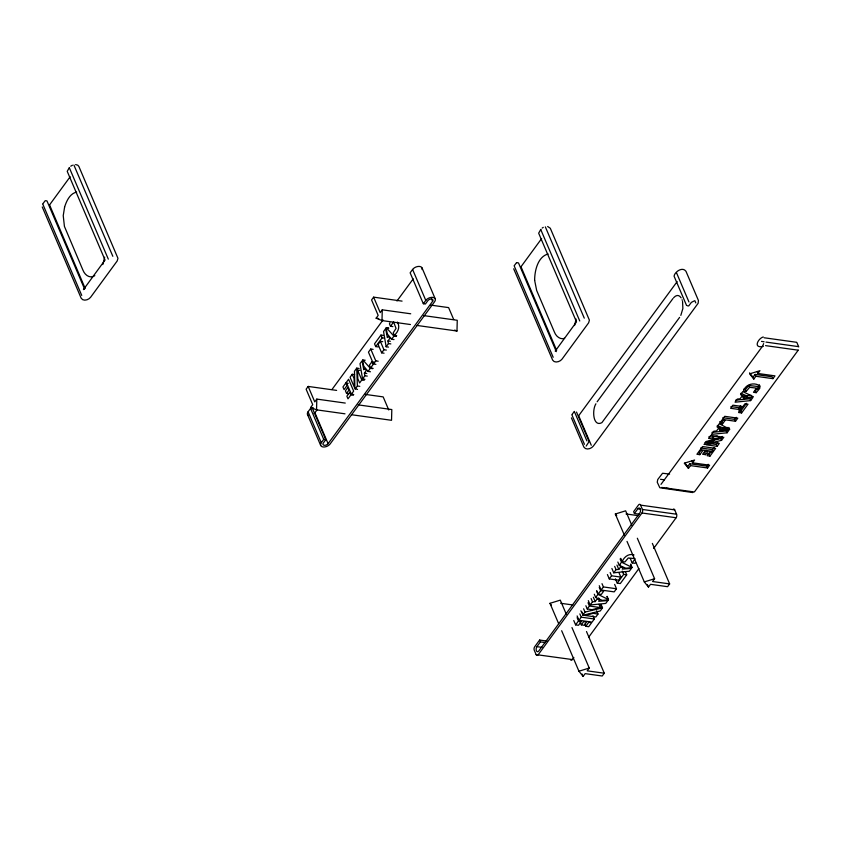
<?xml version="1.0" encoding="UTF-8"?>
<svg xmlns="http://www.w3.org/2000/svg" width="841" height="841" viewBox="0 0 841 841"><rect width="100%" height="100%" fill="white"/><g stroke="black" fill="none" stroke-linecap="round" stroke-linejoin="round"><path stroke-width="1.26" d="M534.645 280.368C534.603 270.508 537.956 256.6 548.111 253.993M344.989 413.814L316.542 409.84L316.815 399.097L345.262 403.07M410.44 324.531L381.993 320.568L382.266 309.824L410.713 313.788M416.905 325.435L456.989 331.028L457.252 320.284L423.643 315.596M104.662 257.167L102.812 264.579M576.106 319.023L574.54 325.541M763.607 343.633L762.776 345.882L661.005 484.363M759.455 384.831L758.813 386.587L759.602 388.437L749.604 387.344L746.23 391.359L743.476 390.97C745.61 383.916 754.598 381.919 760.138 386.061L759.602 388.437M64.62 207.023L63.233 215.632L64.421 226.387L82.902 270.056C85.036 275.585 90.208 278.718 94.812 275.659M64.61 207.044C66.576 200.684 70.129 193.356 76.668 192.137M634.797 559.297L632.169 562.923L630.308 558.571M595.912 403.785C591.833 410.198 593.115 427.407 601.893 422.645L679.602 317.383M680.821 315.396L682.871 308.51L682.556 301.425M389.94 322.839L389.436 323.806L390.487 326.266L392.884 326.602M634.997 558.603L628.301 557.972L624.926 561.977L622.172 561.599C624.075 556.921 628.732 553.147 634.019 554.965M746.23 391.359L745.441 389.499L748.816 385.493L758.813 386.587M390.487 326.266L393.146 322.66M42.838 203.785L45.214 200.684L46.938 200.862L84.384 288.579M69.404 167.506L67.217 171.333L105.062 260.048L83.448 289.567L84.489 289.251M49.672 204.752L70.171 176.747M336.621 390.392L308.174 386.429L306.124 389.215L312.726 404.679L310.676 407.475L316.542 409.84M402.072 301.12L373.625 297.146L371.575 299.943L378.177 315.407L376.127 318.192L381.993 320.568M316.815 399.097L314.765 401.893L308.174 386.429M382.266 309.824L380.216 312.61L373.625 297.146M345.83 383.023L342.939 386.976L344.064 389.614L346.955 385.662L345.83 383.023L348.237 383.359M352.232 374.287L350.066 377.241L354.303 387.165L354.082 378.608L352.232 374.287L354.629 374.623M359.139 368.463L356.742 368.127L354.471 371.238L354.913 388.595L357.53 389.425M365.194 360.2L362.597 360.127L363.711 366.077L368.064 371.428L370.46 371.764M373.131 349.362L370.734 349.026L368.453 352.137L373.509 363.995L375.906 364.321M383.349 335.412L380.941 335.075L374.529 343.832L375.706 346.587L378.114 346.923M394.03 339.575L391.622 339.249L387.27 333.898L386.156 327.948L388.752 328.022M375.706 346.587L382.119 337.83L380.941 335.075M382.75 341.667L380.353 341.33L378.072 344.442L381.667 352.852L384.064 353.188M346.545 393.43L348.899 390.213L347.775 387.575L345.42 390.792L346.545 393.43L348.941 393.767M374.245 362.208L371.848 361.872L369.409 365.194L370.597 367.969L372.994 368.305M362.566 378.934L364.889 375.769L364.384 373.12L366.287 370.524L364.679 368.516L363.764 369.767L362.082 360.831L360.001 363.68L362.566 378.934L364.962 379.27M388.531 347.091L386.124 346.755L388.447 343.58L387.953 340.941L389.856 338.345L392.253 338.671M350.886 394.881L347.995 398.834L346.87 396.195L349.761 392.242L350.886 394.881L353.294 395.217M351.37 394.229L353.651 391.118L348.595 379.259L346.313 382.371L351.37 394.229L353.767 394.566M355.123 389.099L357.393 385.998L356.742 368.127M357.562 370.04L361.798 379.974L359.633 382.939L357.782 378.597L357.562 370.04L359.959 370.376M368.064 371.428L370.345 368.316L372.742 368.652M370.597 367.969L373.026 364.647L371.848 361.872M373.509 363.995L375.79 360.884L370.734 349.026M381.667 352.852L383.938 349.74L380.353 341.33M391.622 339.249L393.903 336.137L396.3 336.463M514.282 265.64L516.542 262.623M540.847 229.362L538.66 233.188L576.505 321.903L555.197 351.128M521.105 266.608L541.615 238.602M547.207 641.105L539.617 640.043L534.708 646.74A2.512 1.43 -82.1 0 0 534.277 650.272L536.127 654.603L572.29 659.554L573.846 657.431M639.486 514.208L634.429 513.504L637.899 508.752A2.933 1.671 -82.1 0 1 640.253 508.963A2.933 1.671 -82.1 0 1 639.749 513.084L538.776 650.987A2.933 1.671 -82.1 0 1 536.421 650.766A2.933 1.671 -82.1 0 1 536.926 646.655L540.406 641.904L539.617 640.043M634.429 513.504L633.63 511.643L638.54 504.936A2.512 1.43 -82.1 0 1 640.558 505.126L642.408 509.457A2.512 1.43 -82.1 0 1 641.967 512.989L538.145 654.792A2.512 1.43 -82.1 0 1 536.127 654.603M755.071 374.413L755.859 376.274L753.82 379.06L753.021 377.21L755.071 374.413L772.143 376.8L772.942 378.65L774.982 375.864L757.909 373.478L757.11 371.617M689.715 463.748L690.503 465.609L688.464 468.395L687.675 466.545L689.715 463.748L706.787 466.135L707.586 467.985L709.625 465.199L692.553 462.813L691.765 460.952M700.479 450.839L699.039 452.815L699.828 454.676L702.719 450.723L699.807 450.313L696.916 454.266L699.828 454.676M722.577 423.832L719.507 423.412L721.946 420.08L725.016 420.511L722.577 423.832L721.788 421.982L723.008 420.311M757.909 373.478L759.949 370.681L749.636 373.867L753.82 379.06M692.553 462.813L694.592 460.016L684.28 463.202L688.464 468.395M578.503 620.931L581.415 621.341L578.524 625.294L575.612 624.884L578.503 620.931L577.115 617.672M592.968 615.738L594.356 618.997L592.075 622.109L578.986 620.28L581.257 617.168L579.87 613.909M582.739 615.149L585.01 612.059L602.513 607.864L600.232 610.976L583.297 615.223L580.889 610.808M599.002 604.311L600.4 607.57L592.043 609.662L587.249 608.989L589.415 606.035L588.027 602.776M590.182 604.994L592.506 601.82L595.218 601.599L597.121 599.002L599.58 600.064L598.666 601.304L607.854 600.569L605.762 603.418L590.182 604.994L588.322 600.642M607.17 596.343L608.358 599.864L602.251 600.369L595.68 597.478L597.962 594.366L596.563 591.107M600.642 590.697L603.712 591.128L601.273 594.45L598.203 594.03L600.642 590.697L599.255 587.438M614.645 584.411L616.495 588.763L614.214 591.875L601.126 590.046L603.396 586.934L602.009 583.675M618.987 572.753L620.847 577.094L618.566 580.206L609.273 578.913L611.554 575.801L610.167 572.542M611.891 568.463L613.741 572.816L616.064 569.641L618.787 569.42L620.69 566.823L619.764 564.647M630.729 564.164L631.927 567.686L625.809 568.19L619.239 565.299L621.52 562.187L620.132 558.929M719.97 430.687L720.884 429.446L718.424 428.384L716.521 430.981L713.809 431.202L711.486 434.377L727.066 432.789L729.158 429.951L719.97 430.687L719.181 428.836M743.528 398.508L744.443 397.267L741.993 396.206L740.091 398.802L737.368 399.023L735.045 402.198L750.635 400.61L752.716 397.761L743.528 398.508L742.74 396.658L747.334 396.279M706.493 450.387L704.726 452.805L705.525 454.666L707.88 451.438L704.968 451.039L702.613 454.256L705.525 454.666M739.87 409.588L730.577 408.295L732.858 405.183L742.151 406.476L739.87 409.588L739.081 407.727L740.595 405.656M739.186 408.715L740.616 406.771M581.31 624.874L583.665 621.657L586.576 622.056L584.222 625.284L581.31 624.874L579.912 621.615M710.004 456.095L707.102 455.685L709.993 451.733L712.905 452.143L710.004 456.095L709.215 454.235L711.391 451.27M713.378 451.491L700.29 449.662L702.561 446.55L715.659 448.379L713.378 451.491L712.59 449.63L714.104 447.559M717.142 446.361L706.177 444.826L714.524 442.734L719.307 443.396L717.142 446.361L716.343 444.5L717.793 442.534M705.021 442.45L720.748 438.497L722.261 436.426M711.991 432.39L726.277 430.939L727.665 429.036M735.518 421.257L722.43 419.428L724.7 416.316L737.799 418.145L735.518 421.257L734.729 419.396L736.243 417.325M741.604 412.942L738.556 412.521L744.968 403.764L748.017 404.195L741.604 412.942L740.805 411.091L746.514 403.312M721.536 440.348L723.817 437.246L706.314 441.43L704.043 444.532L721.536 440.348L720.748 438.497M729.662 429.246L719.265 423.748L716.984 426.86L723.554 429.751L729.662 429.246L728.874 427.396M585.799 626.303L588.689 622.351L591.601 622.76L588.7 626.713L585.799 626.303L584.863 624.138M625.315 571.554L626.713 574.813L620.301 583.57L617.252 583.139L623.665 574.382L622.277 571.123M598.004 614.025L595.838 616.979L584.873 615.444L593.22 613.352L598.004 614.025L596.605 610.766M706.787 466.135L708.154 464.274M694.55 491.764L798.372 349.972M588.563 637.331L638.929 568.548M653.657 548.437L676.122 517.751A2.512 1.43 -82.1 0 0 676.563 514.219L674.713 509.888A2.512 1.43 -82.1 0 0 673.221 509.204M561.662 630.718L578.934 671.223L583.118 676.416L585.157 673.63L602.23 676.006L604.28 673.221L586.492 631.528M571.964 627.544L589.247 668.048L587.197 670.834L604.28 673.221M627.018 541.404L644.301 581.909L648.474 587.102L650.524 584.316L667.596 586.692L669.636 583.906L652.364 543.402M637.331 538.229L654.603 578.734L652.563 581.52L669.636 583.906M308.29 415.475A5.456 3.259 -23.1 0 1 308.079 411.796L310.539 408.442L312.589 408.726L325.782 439.654L323.322 443.007A2.933 1.756 -23.1 0 0 324.279 445.288A2.933 1.756 -23.1 0 0 328.095 443.67L432.61 301.341A2.933 1.756 -23.1 0 0 431.654 299.06A2.933 1.756 -23.1 0 0 427.838 300.679L425.378 304.022L423.328 303.738L410.135 272.81L412.595 269.467A5.456 3.259 -23.1 0 1 418.965 266.408A5.456 3.259 -23.1 0 1 422.077 269.551M314.124 413.509A2.933 1.756 -23.1 0 0 314.912 412.752L317.236 409.588M331.943 389.551L383.033 319.969M396.973 300.994L413.236 278.855M423.328 303.738L425.788 300.395A5.456 3.259 -23.1 0 1 432.884 297.378A5.456 3.259 -23.1 0 1 434.66 301.625L330.145 443.953A5.456 3.259 -23.1 0 1 323.049 446.97A5.456 3.259 -23.1 0 1 321.273 442.723L323.732 439.359L310.539 408.442M572.017 414.539L574.308 411.407M674.24 275.322C675.691 271.223 682.713 266.65 685.962 271.275L698.419 300.468L698.156 303.244L593.304 446.108C591.276 448.81 585.935 450.513 583.864 447.055L571.417 417.861M578.839 415.496L677.163 281.598M597.131 401.798L672.958 298.534M588.774 442.04L586.177 446.066M757.857 388.048L755.397 390.823L756.185 392.684L759.202 389.11L756.101 388.668L753.473 392.295L756.185 392.684M673.641 297.693C676.858 294.255 679.37 295.191 681.136 297.872M393.483 321.661L396.048 328.41L393.22 332.836L394.282 335.338C398.066 332.09 400.39 326.665 397.33 322.071M635.659 562.534L634.881 563.302L632.169 562.923M516.563 262.613L518.498 262.918L556.332 351.633M70.728 166.203L72.442 165.214M542.172 228.058L543.275 227.354M564.605 338.292C560.716 339.974 556.038 336.652 554.345 331.911L536.663 290.46L534.645 280.347M624.485 535.444L615.328 514.009L625.641 510.823L631.738 525.12M558.613 623.57L549.972 603.323L560.285 600.138L566.382 614.435M644.301 581.909L654.603 578.734M578.934 671.223L589.247 668.048M708.963 436.679L712.558 437.183L717.331 435.985M713.347 439.044L721.704 436.952L710.719 435.417L708.553 438.371L713.347 439.044L712.558 437.183M706.577 442.671L713.736 440.884M693.867 301.089L691.376 302.392L688.695 305.956L687.213 305.746M735.549 400.2L749.846 398.76L750.635 400.61M613.741 572.816L629.331 571.228L631.412 568.39L622.224 569.126L623.139 567.885L620.69 566.823M740.847 393.304L746.324 395.712L751.213 395.312M747.113 397.572L753.42 396.805L742.824 391.57L740.543 394.681L747.113 397.572L746.324 395.712M717.289 425.483L722.755 427.89L727.654 427.491M723.765 428.458L726.067 428.279M763.239 336.947C757.962 338.513 752.811 348.794 763.239 346.376M75.616 164.584L77.771 165.172L78.854 166.402L117.95 258.292L117.193 260.962L90.607 297.272C88.631 299.985 83.154 301.677 81.157 298.177L42.25 206.949M764.154 337.767L796.395 342.266M761.494 341.393L764.08 341.761M766.004 342.098L798.246 346.597M765.562 345.63L797.804 350.129M430.518 305.083L448.621 307.606L453.688 319.506M376.127 318.192L378.713 318.56M755.859 376.274L772.942 378.65M386.156 327.948L388.563 328.284M394.282 335.338L396.689 335.675M382.119 337.83L384.516 338.166M743.602 389.246L745.441 389.499M387.953 340.941L390.35 341.267M388.447 343.58L390.855 343.916M383.938 349.74L386.345 350.077M730.955 406.592L739.081 407.727M738.776 410.807L740.805 411.091M375.79 360.884L378.187 361.21M722.829 417.735L734.729 419.396M719.738 421.698L721.788 421.982M364.384 373.12L366.792 373.457M364.889 375.769L367.286 376.095M361.798 379.974L364.195 380.311M357.393 385.998L359.79 386.334M365.068 394.366L383.17 396.889L388.752 409.966M710.256 443.649L716.343 444.5M700.69 447.969L712.59 449.63M358.192 404.868L391.811 409.556L391.538 420.3L351.454 414.718M707.281 453.961L709.215 454.235M310.676 407.475L313.262 407.832M690.503 465.609L707.586 467.985M669.604 474.072L662.571 473.252L657.736 479.538L657.242 482.229L659.828 487.748L692.816 492.563M660.521 479.296L664.39 479.833M661.741 487.433L693.972 491.932M666.167 488.148L668.742 488.505M640.558 505.126L674.713 509.888M637.899 508.752L640.432 509.11M642.408 509.457L676.563 514.219M641.967 512.989L676.122 517.751M626.04 513.956L638.235 515.659M623.665 574.382L626.713 574.813M611.554 575.801L620.847 577.094M603.396 586.934L616.495 588.763M589.415 606.035L600.4 607.57M560.674 603.27L572.879 604.973M581.257 617.168L594.356 618.997M540.406 641.904L545.473 642.608M536.926 646.655L541.993 647.36M323.732 439.359L325.782 439.654M547.659 226.492L550.298 228.258L589.394 320.148L588.637 322.818L562.04 359.128C559.99 361.935 554.45 363.428 552.632 360.085L513.693 268.805M454.645 330.082L456.989 331.028M717.636 426.524L720.085 427.585M621.52 562.187L632.117 567.423M597.962 594.366L608.558 599.601M386.355 327.685L393.903 336.137M362.786 359.864L370.345 368.316M749.541 372.878L753.021 377.21M684.889 463.076L687.675 466.545M615.328 514.009L616.726 515.733M389.856 338.345L388.248 336.337L387.333 337.588L385.651 328.652L383.559 331.501L386.124 346.755M549.972 603.323L551.36 605.047M796.805 342.392L798.75 346.913M545.346 226.891L584.274 318.161M73.903 165.036L112.831 256.305M748.816 385.493L749.604 387.344M694.792 300.594L695.791 302.928M676.511 272.778L688.958 301.972M674.051 276.132L686.498 305.325M726.277 430.939L727.066 432.789M722.755 427.89L723.554 429.751M579.754 320.989L540.826 229.73M556.647 350.34L521.084 266.965M578.818 416.064L591.276 445.257M553.178 357.278L514.25 266.019M576.505 412.048L588.952 441.231M574.456 411.754L586.913 440.947M647.454 584.726L648.474 587.102M571.996 415.107L584.442 444.3M630.54 564.427L631.927 567.686M620.774 558.329L622.172 561.599M617.851 562.04L619.239 565.299M616.937 565.068L618.787 569.42M614.676 566.382L616.064 569.641M615.402 578.797L617.252 583.139M607.423 574.561L609.273 578.913M606.971 596.605L608.358 599.864M599.265 585.704L601.126 590.046M596.816 590.771L598.203 594.03M598.645 597.888L599.58 600.064M601.115 604.605L602.513 607.864M600.59 604.532L601.977 607.791M594.293 594.219L595.68 597.478M593.368 597.257L595.218 601.599M591.107 598.561L592.506 601.82M585.862 605.73L587.249 608.989M583.622 608.8L585.01 612.059M581.909 611.964L583.297 615.223M577.126 615.938L578.986 620.28M573.762 620.542L575.612 624.884M422.056 267.964L435.239 298.881M431.601 298.965L432.61 301.341M412.595 269.467L425.788 300.395M582.098 674.04L583.118 676.416M314.912 412.752L328.095 443.67M308.079 411.796L321.273 442.723M307.501 414.539L320.694 445.467M108.31 259.133L69.383 167.874M49.661 205.151L85.204 288.484M42.828 204.205L81.735 295.422M682.051 299.764L682.24 300.3M572.29 659.554A2.512 1.43 -82.1 0 1 570.524 659.796"/></g></svg>
